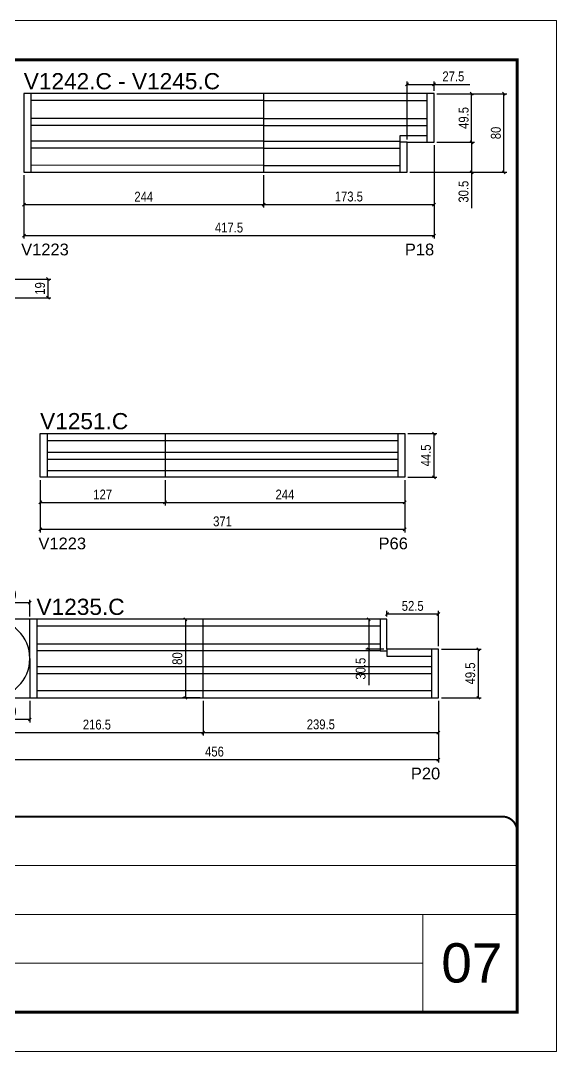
# Model space of a CAD drawing. Extents: x 1959 to 8212, y 239 to 4735.
# Drawn here: x 6082 to 6627, y 2537 to 3587 of the extents above; entities that cross this region are included whole.
import ezdxf

# ---------------------------------------------------------------- set-up
doc = ezdxf.new("R2010")
doc.units = 0
doc.linetypes.add('CONTINUO', pattern=[0])
doc.linetypes.add('DASHED', pattern=[0.75, 0.5, -0.25])
for name, color, linetype in [('5', 5, 'Continuous'), ('COTA', 241, 'Continuous'), ('NOMENCLATURA', 7, 'Continuous'), ('Painéis', 200, 'Continuous'), ('SARR_2.2x7', 40, 'Continuous')]:
    doc.layers.add(name, color=color, linetype=linetype)
for name, color, linetype, lineweight in [('CARIMBO', 255, 'Continuous', 9), ('Folhas', 255, 'Continuous', 9), ('SARRAFO DE PRESSAO', 251, 'DASHED', 9)]:
    doc.layers.add(name, color=color, linetype=linetype, lineweight=lineweight)
doc.styles.add('ARIAL', font='arial.ttf')
doc.styles.add('COTA TECNICA', font='techl___.ttf', dxfattribs={"height": 10})
doc.styles.get("Standard").update_dxf_attribs({"font": 'arial.ttf'})
doc.dimstyles.new('PAINEL', dxfattribs={"dimtxt": 10, "dimasz": 3, "dimexe": 3, "dimexo": 3, "dimgap": 3, "dimtad": 1, "dimdec": 1, "dimzin": 12, "dimdsep": 46, "dimtxsty": 'COTA TECNICA', "dimblk1": 'OBLIQUE', "dimblk2": 'OBLIQUE', "dimsah": 1, "dimcen": 0.9, "dimclrd": 4, "dimclre": 4, "dimclrt": 240, "dimadec": 1, "dimazin": 3, "dimtfac": 1, "dimtdec": 1, "dimtmove": 0, "dimatfit": 3, "dimfxl": 1, "dimtolj": 1, "dimtzin": 12, "dimarcsym": 0})

# ---------------------------------------------------------------- blocks, each defined once
blk = doc.blocks.new('9999999999')
at = {"color": 30, "linetype": 'CONTINUO'}
for p, q in [((98564.6, 34379.6), (99584, 34379.6)), ((98564.6, 34329.8), (99488, 34329.8)), ((99584, 34329.8), (99488, 34329.8)), ((99488, 34329.8), (99488, 34230.2)), ((98564.6, 34280), (99488, 34280))]:
    blk.add_line(p, q, dxfattribs=at)
at = {"color": 30, "linetype": 'CONTINUO', "const_width": 2}
blk.add_lwpolyline([(99584, 34230.2), (99584, 34414.4, 0.414214), (99569, 34429.4), (98229, 34429.4, 0.414214), (98214, 34414.4), (98214, 34245.2, 0.414214), (98229, 34230.2), (99584, 34230.2)], format="xyb", dxfattribs=at)
at = {"layer": 'Folhas'}
blk.add_lwpolyline([(98139, 34190.2), (99624, 34190.2), (99624, 35240.2), (98139, 35240.2)], close=True, dxfattribs=at)
at = {"layer": 'Folhas', "color": 30, "const_width": 3}
blk.add_lwpolyline([(98214, 34230.2), (99584, 34230.2), (99584, 35200.2), (98214, 35200.2)], close=True, dxfattribs=at)
blk = doc.blocks.new('_Oblique')
at = {"color": 0, "linetype": 'ByBlock', "lineweight": -2}
blk.add_line((-0.5, -0.5), (0.5, 0.5), dxfattribs=at)
blk = doc.blocks.new('*D386')
at = {"layer": 'COTA', "color": 4, "lineweight": -2, "transparency": 16777216}
for p, q in [((6074.2, 3323.3), (6112.7, 3323.3)), ((6109.7, 3323.3), (6109.7, 3304.3)), ((6074.2, 3304.3), (6112.7, 3304.3))]:
    blk.add_line(p, q, dxfattribs=at)
at = {"layer": 'Defpoints', "color": 0, "transparency": 16777216}
for p in [(6071.2, 3323.3), (6071.2, 3304.3), (6109.7, 3304.3)]:
    blk.add_point(p, dxfattribs=at)
at = {"layer": 'COTA', "color": 4, "lineweight": -2, "transparency": 16777216, "xscale": 3, "yscale": 3, "zscale": 3}
for p, rotation in [((6109.7, 3323.3), 90), ((6109.7, 3304.3), 270)]:
    blk.add_blockref('_Oblique', p, dxfattribs=dict(at, rotation=rotation))
at = {"layer": 'COTA', "color": 240, "transparency": 16777216, "insert": (6101.6, 3313.8), "char_height": 10, "attachment_point": 5, "rotation": 90, "style": 'COTA TECNICA'}
blk.add_mtext('\\A1;19', dxfattribs=at)
blk = doc.blocks.new('*D464')
at = {"layer": 'COTA', "color": 4, "lineweight": -2, "transparency": 16777216}
for p, q in [((6051.2, 2893.8), (6051.2, 2830.9)), ((6507.2, 2893.8), (6507.2, 2830.9)), ((6051.2, 2833.9), (6507.2, 2833.9))]:
    blk.add_line(p, q, dxfattribs=at)
at = {"layer": 'Defpoints', "color": 0, "transparency": 16777216}
for p in [(6051.2, 2896.8), (6507.2, 2896.8), (6507.2, 2833.9)]:
    blk.add_point(p, dxfattribs=at)
at = {"layer": 'COTA', "color": 4, "lineweight": -2, "transparency": 16777216, "xscale": 3, "yscale": 3, "zscale": 3, "rotation": 180}
blk.add_blockref('_Oblique', (6051.2, 2833.9), dxfattribs=at)
at = {"layer": 'COTA', "color": 4, "lineweight": -2, "transparency": 16777216, "xscale": 3, "yscale": 3, "zscale": 3}
blk.add_blockref('_Oblique', (6507.2, 2833.9), dxfattribs=at)
at = {"layer": 'COTA', "color": 240, "transparency": 16777216, "insert": (6279.2, 2842), "char_height": 10, "attachment_point": 5, "style": 'COTA TECNICA'}
blk.add_mtext('\\A1;456', dxfattribs=at)
blk = doc.blocks.new('*D467')
at = {"layer": 'COTA', "color": 4, "lineweight": -2, "transparency": 16777216}
for p, q in [((6051.2, 2979.8), (6051.2, 2996.7)), ((6091.2, 2993.7), (6051.2, 2993.7)), ((6091.2, 2979.8), (6091.2, 2996.7))]:
    blk.add_line(p, q, dxfattribs=at)
at = {"layer": 'Defpoints', "color": 0, "transparency": 16777216}
for p in [(6051.2, 2993.7), (6051.2, 2976.8), (6091.2, 2976.8)]:
    blk.add_point(p, dxfattribs=at)
at = {"layer": 'COTA', "color": 4, "lineweight": -2, "transparency": 16777216, "xscale": 3, "yscale": 3, "zscale": 3, "rotation": 180}
blk.add_blockref('_Oblique', (6051.2, 2993.7), dxfattribs=at)
at = {"layer": 'COTA', "color": 4, "lineweight": -2, "transparency": 16777216, "xscale": 3, "yscale": 3, "zscale": 3}
blk.add_blockref('_Oblique', (6091.2, 2993.7), dxfattribs=at)
at = {"layer": 'COTA', "color": 240, "transparency": 16777216, "insert": (6071.2, 3001.8), "char_height": 10, "attachment_point": 5, "style": 'COTA TECNICA'}
blk.add_mtext('\\A1;40', dxfattribs=at)
blk = doc.blocks.new('*D468')
at = {"layer": 'COTA', "color": 4, "lineweight": -2, "transparency": 16777216}
for p, q in [((6051.2, 2893.8), (6051.2, 2871.7)), ((6091.2, 2893.8), (6091.2, 2871.7)), ((6091.2, 2874.7), (6051.2, 2874.7))]:
    blk.add_line(p, q, dxfattribs=at)
at = {"layer": 'Defpoints', "color": 0, "transparency": 16777216}
for p in [(6051.2, 2896.8), (6091.2, 2896.8), (6051.2, 2874.7)]:
    blk.add_point(p, dxfattribs=at)
at = {"layer": 'COTA', "color": 4, "lineweight": -2, "transparency": 16777216, "xscale": 3, "yscale": 3, "zscale": 3, "rotation": 180}
blk.add_blockref('_Oblique', (6051.2, 2874.7), dxfattribs=at)
at = {"layer": 'COTA', "color": 4, "lineweight": -2, "transparency": 16777216, "xscale": 3, "yscale": 3, "zscale": 3}
blk.add_blockref('_Oblique', (6091.2, 2874.7), dxfattribs=at)
at = {"layer": 'COTA', "color": 240, "transparency": 16777216, "insert": (6071.2, 2882.8), "char_height": 10, "attachment_point": 5, "style": 'COTA TECNICA'}
blk.add_mtext('\\A1;40', dxfattribs=at)
blk = doc.blocks.new('*D470')
at = {"layer": 'COTA', "color": 4, "lineweight": -2, "transparency": 16777216}
for p, q in [((6051.2, 2893.8), (6051.2, 2858.4)), ((6267.7, 2893.8), (6267.7, 2858.4)), ((6051.2, 2861.4), (6267.7, 2861.4))]:
    blk.add_line(p, q, dxfattribs=at)
at = {"layer": 'Defpoints', "color": 0, "transparency": 16777216}
for p in [(6051.2, 2896.8), (6267.7, 2896.8), (6267.7, 2861.4)]:
    blk.add_point(p, dxfattribs=at)
at = {"layer": 'COTA', "color": 4, "lineweight": -2, "transparency": 16777216, "xscale": 3, "yscale": 3, "zscale": 3, "rotation": 180}
blk.add_blockref('_Oblique', (6051.2, 2861.4), dxfattribs=at)
at = {"layer": 'COTA', "color": 4, "lineweight": -2, "transparency": 16777216, "xscale": 3, "yscale": 3, "zscale": 3}
blk.add_blockref('_Oblique', (6267.7, 2861.4), dxfattribs=at)
at = {"layer": 'COTA', "color": 240, "transparency": 16777216, "insert": (6159.5, 2869.5), "char_height": 10, "attachment_point": 5, "style": 'COTA TECNICA'}
blk.add_mtext('\\A1;216.5', dxfattribs=at)
blk = doc.blocks.new('*D463')
at = {"layer": 'COTA', "color": 4, "lineweight": -2, "transparency": 16777216}
for p, q in [((6510.2, 2946.3), (6550.7, 2946.3)), ((6547.7, 2946.3), (6547.7, 2896.8)), ((6510.2, 2896.8), (6550.7, 2896.8))]:
    blk.add_line(p, q, dxfattribs=at)
at = {"layer": 'Defpoints', "color": 0, "transparency": 16777216}
for p in [(6507.2, 2946.3), (6507.2, 2896.8), (6547.7, 2896.8)]:
    blk.add_point(p, dxfattribs=at)
at = {"layer": 'COTA', "color": 4, "lineweight": -2, "transparency": 16777216, "xscale": 3, "yscale": 3, "zscale": 3}
for p, rotation in [((6547.7, 2946.3), 90), ((6547.7, 2896.8), 270)]:
    blk.add_blockref('_Oblique', p, dxfattribs=dict(at, rotation=rotation))
at = {"layer": 'COTA', "color": 240, "transparency": 16777216, "insert": (6539.6, 2921.6), "char_height": 10, "attachment_point": 5, "rotation": 90, "style": 'COTA TECNICA'}
blk.add_mtext('\\A1;49.5', dxfattribs=at)
blk = doc.blocks.new('*D471')
at = {"layer": 'COTA', "color": 4, "lineweight": -2, "transparency": 16777216}
for p, q in [((6267.7, 2893.8), (6267.7, 2858.4)), ((6507.2, 2893.8), (6507.2, 2858.4)), ((6267.7, 2861.4), (6507.2, 2861.4))]:
    blk.add_line(p, q, dxfattribs=at)
at = {"layer": 'Defpoints', "color": 0, "transparency": 16777216}
for p in [(6267.7, 2896.8), (6507.2, 2896.8), (6507.2, 2861.4)]:
    blk.add_point(p, dxfattribs=at)
at = {"layer": 'COTA', "color": 4, "lineweight": -2, "transparency": 16777216, "xscale": 3, "yscale": 3, "zscale": 3, "rotation": 180}
blk.add_blockref('_Oblique', (6267.7, 2861.4), dxfattribs=at)
at = {"layer": 'COTA', "color": 4, "lineweight": -2, "transparency": 16777216, "xscale": 3, "yscale": 3, "zscale": 3}
blk.add_blockref('_Oblique', (6507.2, 2861.4), dxfattribs=at)
at = {"layer": 'COTA', "color": 240, "transparency": 16777216, "insert": (6387.5, 2869.7), "char_height": 10, "attachment_point": 5, "style": 'COTA TECNICA'}
blk.add_mtext('\\A1;239.5', dxfattribs=at)
blk = doc.blocks.new('*D472')
at = {"layer": 'COTA', "color": 4, "lineweight": -2, "transparency": 16777216}
for p, q in [((6451.7, 2976.8), (6433.2, 2976.8)), ((6436.2, 2976.8), (6436.2, 2946.3)), ((6451.7, 2946.3), (6433.2, 2946.3)), ((6436.2, 2946.3), (6436.2, 2909.7))]:
    blk.add_line(p, q, dxfattribs=at)
at = {"layer": 'Defpoints', "color": 0, "transparency": 16777216}
for p in [(6454.7, 2976.8), (6436.2, 2946.3), (6454.7, 2946.3)]:
    blk.add_point(p, dxfattribs=at)
at = {"layer": 'COTA', "color": 4, "lineweight": -2, "transparency": 16777216, "xscale": 3, "yscale": 3, "zscale": 3}
for p, rotation in [((6436.2, 2976.8), 90), ((6436.2, 2946.3), 270)]:
    blk.add_blockref('_Oblique', p, dxfattribs=dict(at, rotation=rotation))
at = {"layer": 'COTA', "color": 240, "transparency": 16777216, "insert": (6428, 2926.5), "char_height": 10, "attachment_point": 5, "rotation": 90, "style": 'COTA TECNICA'}
blk.add_mtext('\\A1;30.5', dxfattribs=at)
blk = doc.blocks.new('*D473')
at = {"layer": 'COTA', "color": 4, "lineweight": -2, "transparency": 16777216}
for p, q in [((6454.7, 2979.8), (6454.7, 2985.3)), ((6454.7, 2982.3), (6507.2, 2982.3)), ((6507.2, 2949.3), (6507.2, 2985.3))]:
    blk.add_line(p, q, dxfattribs=at)
at = {"layer": 'Defpoints', "color": 0, "transparency": 16777216}
for p in [(6507.2, 2982.3), (6454.7, 2976.8), (6507.2, 2946.3)]:
    blk.add_point(p, dxfattribs=at)
at = {"layer": 'COTA', "color": 4, "lineweight": -2, "transparency": 16777216, "xscale": 3, "yscale": 3, "zscale": 3, "rotation": 180}
blk.add_blockref('_Oblique', (6454.7, 2982.3), dxfattribs=at)
at = {"layer": 'COTA', "color": 4, "lineweight": -2, "transparency": 16777216, "xscale": 3, "yscale": 3, "zscale": 3}
blk.add_blockref('_Oblique', (6507.2, 2982.3), dxfattribs=at)
at = {"layer": 'COTA', "color": 240, "transparency": 16777216, "insert": (6481, 2990.4), "char_height": 10, "attachment_point": 5, "style": 'COTA TECNICA'}
blk.add_mtext('\\A1;52.5', dxfattribs=at)
blk = doc.blocks.new('*D474')
at = {"layer": 'COTA', "color": 4, "lineweight": -2, "transparency": 16777216}
for p, q in [((6264.7, 2976.8), (6246.6, 2976.8)), ((6249.6, 2976.8), (6249.6, 2896.8)), ((6264.7, 2896.8), (6246.6, 2896.8))]:
    blk.add_line(p, q, dxfattribs=at)
at = {"layer": 'Defpoints', "color": 0, "transparency": 16777216}
for p in [(6267.7, 2976.8), (6249.6, 2896.8), (6267.7, 2896.8)]:
    blk.add_point(p, dxfattribs=at)
at = {"layer": 'COTA', "color": 4, "lineweight": -2, "transparency": 16777216, "xscale": 3, "yscale": 3, "zscale": 3}
for p, rotation in [((6249.6, 2976.8), 90), ((6249.6, 2896.8), 270)]:
    blk.add_blockref('_Oblique', p, dxfattribs=dict(at, rotation=rotation))
at = {"layer": 'COTA', "color": 240, "transparency": 16777216, "insert": (6241.4, 2936.8), "char_height": 10, "attachment_point": 5, "rotation": 90, "style": 'COTA TECNICA'}
blk.add_mtext('\\A1;80', dxfattribs=at)
blk = doc.blocks.new('*D475')
at = {"layer": 'COTA', "color": 4, "lineweight": -2, "transparency": 16777216}
for p, q in [((6085.2, 3429.2), (6085.2, 3396.2)), ((6329.2, 3429.2), (6329.2, 3396.2)), ((6085.2, 3399.2), (6329.2, 3399.2))]:
    blk.add_line(p, q, dxfattribs=at)
at = {"layer": 'Defpoints', "color": 0, "transparency": 16777216}
for p in [(6085.2, 3432.2), (6329.2, 3432.2), (6329.2, 3399.2)]:
    blk.add_point(p, dxfattribs=at)
at = {"layer": 'COTA', "color": 4, "lineweight": -2, "transparency": 16777216, "xscale": 3, "yscale": 3, "zscale": 3, "rotation": 180}
blk.add_blockref('_Oblique', (6085.2, 3399.2), dxfattribs=at)
at = {"layer": 'COTA', "color": 4, "lineweight": -2, "transparency": 16777216, "xscale": 3, "yscale": 3, "zscale": 3}
blk.add_blockref('_Oblique', (6329.2, 3399.2), dxfattribs=at)
at = {"layer": 'COTA', "color": 240, "transparency": 16777216, "insert": (6207.2, 3407.3), "char_height": 10, "attachment_point": 5, "style": 'COTA TECNICA'}
blk.add_mtext('\\A1;244', dxfattribs=at)
blk = doc.blocks.new('*D476')
at = {"layer": 'COTA', "color": 4, "lineweight": -2, "transparency": 16777216}
for p, q in [((6502.7, 3459.7), (6502.7, 3396.2)), ((6329.2, 3429.2), (6329.2, 3396.2)), ((6329.2, 3399.2), (6502.7, 3399.2))]:
    blk.add_line(p, q, dxfattribs=at)
at = {"layer": 'Defpoints', "color": 0, "transparency": 16777216}
for p in [(6502.7, 3462.7), (6329.2, 3432.2), (6502.7, 3399.2)]:
    blk.add_point(p, dxfattribs=at)
at = {"layer": 'COTA', "color": 4, "lineweight": -2, "transparency": 16777216, "xscale": 3, "yscale": 3, "zscale": 3, "rotation": 180}
blk.add_blockref('_Oblique', (6329.2, 3399.2), dxfattribs=at)
at = {"layer": 'COTA', "color": 4, "lineweight": -2, "transparency": 16777216, "xscale": 3, "yscale": 3, "zscale": 3}
blk.add_blockref('_Oblique', (6502.7, 3399.2), dxfattribs=at)
at = {"layer": 'COTA', "color": 240, "transparency": 16777216, "insert": (6416, 3407.4), "char_height": 10, "attachment_point": 5, "style": 'COTA TECNICA'}
blk.add_mtext('\\A1;173.5', dxfattribs=at)
blk = doc.blocks.new('*D477')
at = {"layer": 'COTA', "color": 4, "lineweight": -2, "transparency": 16777216}
for p, q in [((6502.7, 3459.7), (6502.7, 3364.7)), ((6085.2, 3429.2), (6085.2, 3364.7)), ((6085.2, 3367.7), (6502.7, 3367.7))]:
    blk.add_line(p, q, dxfattribs=at)
at = {"layer": 'Defpoints', "color": 0, "transparency": 16777216}
for p in [(6502.7, 3462.7), (6085.2, 3432.2), (6502.7, 3367.7)]:
    blk.add_point(p, dxfattribs=at)
at = {"layer": 'COTA', "color": 4, "lineweight": -2, "transparency": 16777216, "xscale": 3, "yscale": 3, "zscale": 3, "rotation": 180}
blk.add_blockref('_Oblique', (6085.2, 3367.7), dxfattribs=at)
at = {"layer": 'COTA', "color": 4, "lineweight": -2, "transparency": 16777216, "xscale": 3, "yscale": 3, "zscale": 3}
blk.add_blockref('_Oblique', (6502.7, 3367.7), dxfattribs=at)
at = {"layer": 'COTA', "color": 240, "transparency": 16777216, "insert": (6294, 3375.8), "char_height": 10, "attachment_point": 5, "style": 'COTA TECNICA'}
blk.add_mtext('\\A1;417.5', dxfattribs=at)
blk = doc.blocks.new('*D478')
at = {"layer": 'COTA', "color": 4, "lineweight": -2, "transparency": 16777216}
for p, q in [((6505.7, 3462.7), (6544, 3462.7)), ((6541, 3462.7), (6541, 3432.2)), ((6478.2, 3432.2), (6544, 3432.2)), ((6541, 3432.2), (6541, 3395.7))]:
    blk.add_line(p, q, dxfattribs=at)
at = {"layer": 'Defpoints', "color": 0, "transparency": 16777216}
for p in [(6502.7, 3462.7), (6475.2, 3432.2), (6541, 3432.2)]:
    blk.add_point(p, dxfattribs=at)
at = {"layer": 'COTA', "color": 4, "lineweight": -2, "transparency": 16777216, "xscale": 3, "yscale": 3, "zscale": 3}
for p, rotation in [((6541, 3462.7), 90), ((6541, 3432.2), 270)]:
    blk.add_blockref('_Oblique', p, dxfattribs=dict(at, rotation=rotation))
at = {"layer": 'COTA', "color": 240, "transparency": 16777216, "insert": (6532.8, 3412.4), "char_height": 10, "attachment_point": 5, "rotation": 90, "style": 'COTA TECNICA'}
blk.add_mtext('\\A1;30.5', dxfattribs=at)
blk = doc.blocks.new('*D479')
at = {"layer": 'COTA', "color": 4, "lineweight": -2, "transparency": 16777216}
for p, q in [((6505.7, 3512.2), (6544, 3512.2)), ((6541, 3462.7), (6541, 3512.2)), ((6505.7, 3462.7), (6544, 3462.7))]:
    blk.add_line(p, q, dxfattribs=at)
at = {"layer": 'Defpoints', "color": 0, "transparency": 16777216}
for p in [(6502.7, 3512.2), (6541, 3512.2), (6502.7, 3462.7)]:
    blk.add_point(p, dxfattribs=at)
at = {"layer": 'COTA', "color": 4, "lineweight": -2, "transparency": 16777216, "xscale": 3, "yscale": 3, "zscale": 3}
for p, rotation in [((6541, 3512.2), 90), ((6541, 3462.7), 270)]:
    blk.add_blockref('_Oblique', p, dxfattribs=dict(at, rotation=rotation))
at = {"layer": 'COTA', "color": 240, "transparency": 16777216, "insert": (6532.9, 3487.5), "char_height": 10, "attachment_point": 5, "rotation": 90, "style": 'COTA TECNICA'}
blk.add_mtext('\\A1;49.5', dxfattribs=at)
blk = doc.blocks.new('*D480')
at = {"layer": 'COTA', "color": 4, "lineweight": -2, "transparency": 16777216}
for p, q in [((6505.7, 3512.2), (6576.8, 3512.2)), ((6573.8, 3432.2), (6573.8, 3512.2)), ((6478.2, 3432.2), (6576.8, 3432.2))]:
    blk.add_line(p, q, dxfattribs=at)
at = {"layer": 'Defpoints', "color": 0, "transparency": 16777216}
for p in [(6502.7, 3512.2), (6573.8, 3512.2), (6475.2, 3432.2)]:
    blk.add_point(p, dxfattribs=at)
at = {"layer": 'COTA', "color": 4, "lineweight": -2, "transparency": 16777216, "xscale": 3, "yscale": 3, "zscale": 3}
for p, rotation in [((6573.8, 3512.2), 90), ((6573.8, 3432.2), 270)]:
    blk.add_blockref('_Oblique', p, dxfattribs=dict(at, rotation=rotation))
at = {"layer": 'COTA', "color": 240, "transparency": 16777216, "insert": (6565.7, 3472.2), "char_height": 10, "attachment_point": 5, "rotation": 90, "style": 'COTA TECNICA'}
blk.add_mtext('\\A1;80', dxfattribs=at)
blk = doc.blocks.new('*D481')
at = {"layer": 'COTA', "color": 4, "lineweight": -2, "transparency": 16777216}
for p, q in [((6475.2, 3465.7), (6475.2, 3524.7)), ((6475.2, 3521.7), (6502.7, 3521.7)), ((6502.7, 3515.2), (6502.7, 3524.7)), ((6502.7, 3521.7), (6539, 3521.7))]:
    blk.add_line(p, q, dxfattribs=at)
at = {"layer": 'Defpoints', "color": 0, "transparency": 16777216}
for p in [(6502.7, 3521.7), (6502.7, 3512.2), (6475.2, 3462.7)]:
    blk.add_point(p, dxfattribs=at)
at = {"layer": 'COTA', "color": 4, "lineweight": -2, "transparency": 16777216, "xscale": 3, "yscale": 3, "zscale": 3, "rotation": 180}
blk.add_blockref('_Oblique', (6475.2, 3521.7), dxfattribs=at)
at = {"layer": 'COTA', "color": 4, "lineweight": -2, "transparency": 16777216, "xscale": 3, "yscale": 3, "zscale": 3}
blk.add_blockref('_Oblique', (6502.7, 3521.7), dxfattribs=at)
at = {"layer": 'COTA', "color": 240, "transparency": 16777216, "insert": (6522.4, 3529.8), "char_height": 10, "attachment_point": 5, "style": 'COTA TECNICA'}
blk.add_mtext('\\A1;27.5', dxfattribs=at)
blk = doc.blocks.new('*D482')
at = {"layer": 'COTA', "color": 4, "lineweight": -2, "transparency": 16777216}
for p, q in [((6101.9, 3118.5), (6101.9, 3065.3)), ((6472.9, 3118.5), (6472.9, 3065.3)), ((6472.9, 3068.3), (6101.9, 3068.3))]:
    blk.add_line(p, q, dxfattribs=at)
at = {"layer": 'Defpoints', "color": 0, "transparency": 16777216}
for p in [(6101.9, 3121.5), (6472.9, 3121.5), (6101.9, 3068.3)]:
    blk.add_point(p, dxfattribs=at)
at = {"layer": 'COTA', "color": 4, "lineweight": -2, "transparency": 16777216, "xscale": 3, "yscale": 3, "zscale": 3, "rotation": 180}
blk.add_blockref('_Oblique', (6101.9, 3068.3), dxfattribs=at)
at = {"layer": 'COTA', "color": 4, "lineweight": -2, "transparency": 16777216, "xscale": 3, "yscale": 3, "zscale": 3}
blk.add_blockref('_Oblique', (6472.9, 3068.3), dxfattribs=at)
at = {"layer": 'COTA', "color": 240, "transparency": 16777216, "insert": (6287.4, 3076.5), "char_height": 10, "attachment_point": 5, "style": 'COTA TECNICA'}
blk.add_mtext('\\A1;371', dxfattribs=at)
blk = doc.blocks.new('*D483')
at = {"layer": 'COTA', "color": 4, "lineweight": -2, "transparency": 16777216}
for p, q in [((6475.9, 3166), (6505.6, 3166)), ((6502.6, 3166), (6502.6, 3121.5)), ((6475.9, 3121.5), (6505.6, 3121.5))]:
    blk.add_line(p, q, dxfattribs=at)
at = {"layer": 'Defpoints', "color": 0, "transparency": 16777216}
for p in [(6472.9, 3166), (6472.9, 3121.5), (6502.6, 3121.5)]:
    blk.add_point(p, dxfattribs=at)
at = {"layer": 'COTA', "color": 4, "lineweight": -2, "transparency": 16777216, "xscale": 3, "yscale": 3, "zscale": 3}
for p, rotation in [((6502.6, 3166), 90), ((6502.6, 3121.5), 270)]:
    blk.add_blockref('_Oblique', p, dxfattribs=dict(at, rotation=rotation))
at = {"layer": 'COTA', "color": 240, "transparency": 16777216, "insert": (6494.5, 3143.7), "char_height": 10, "attachment_point": 5, "rotation": 90, "style": 'COTA TECNICA'}
blk.add_mtext('\\A1;44.5', dxfattribs=at)
blk = doc.blocks.new('*D484')
at = {"layer": 'COTA', "color": 4, "lineweight": -2, "transparency": 16777216}
for p, q in [((6101.9, 3118.5), (6101.9, 3092.8)), ((6228.9, 3118.5), (6228.9, 3092.8)), ((6101.9, 3095.8), (6228.9, 3095.8))]:
    blk.add_line(p, q, dxfattribs=at)
at = {"layer": 'Defpoints', "color": 0, "transparency": 16777216}
for p in [(6101.9, 3121.5), (6228.9, 3121.5), (6228.9, 3095.8)]:
    blk.add_point(p, dxfattribs=at)
at = {"layer": 'COTA', "color": 4, "lineweight": -2, "transparency": 16777216, "xscale": 3, "yscale": 3, "zscale": 3, "rotation": 180}
blk.add_blockref('_Oblique', (6101.9, 3095.8), dxfattribs=at)
at = {"layer": 'COTA', "color": 4, "lineweight": -2, "transparency": 16777216, "xscale": 3, "yscale": 3, "zscale": 3}
blk.add_blockref('_Oblique', (6228.9, 3095.8), dxfattribs=at)
at = {"layer": 'COTA', "color": 240, "transparency": 16777216, "insert": (6165.4, 3103.9), "char_height": 10, "attachment_point": 5, "style": 'COTA TECNICA'}
blk.add_mtext('\\A1;127', dxfattribs=at)
blk = doc.blocks.new('*D485')
at = {"layer": 'COTA', "color": 4, "lineweight": -2, "transparency": 16777216}
for p, q in [((6228.9, 3118.5), (6228.9, 3092.8)), ((6472.9, 3118.5), (6472.9, 3092.8)), ((6228.9, 3095.8), (6472.9, 3095.8))]:
    blk.add_line(p, q, dxfattribs=at)
at = {"layer": 'Defpoints', "color": 0, "transparency": 16777216}
for p in [(6228.9, 3121.5), (6472.9, 3121.5), (6472.9, 3095.8)]:
    blk.add_point(p, dxfattribs=at)
at = {"layer": 'COTA', "color": 4, "lineweight": -2, "transparency": 16777216, "xscale": 3, "yscale": 3, "zscale": 3, "rotation": 180}
blk.add_blockref('_Oblique', (6228.9, 3095.8), dxfattribs=at)
at = {"layer": 'COTA', "color": 4, "lineweight": -2, "transparency": 16777216, "xscale": 3, "yscale": 3, "zscale": 3}
blk.add_blockref('_Oblique', (6472.9, 3095.8), dxfattribs=at)
at = {"layer": 'COTA', "color": 240, "transparency": 16777216, "insert": (6350.9, 3103.9), "char_height": 10, "attachment_point": 5, "style": 'COTA TECNICA'}
blk.add_mtext('\\A1;244', dxfattribs=at)

msp = doc.modelspace()

# ---------------------------------------------------------------- linework, layer by layer
at = {"layer": 'COTA'}
for p, q in [((6468.25, 3462.74), (6468.25, 3469.74)), ((6475.25, 3462.74), (6468.25, 3462.74)), ((6447.72, 2944.54), (6454.72, 2944.54)), ((6454.72, 2946.33), (6454.72, 2939.33))]:
    msp.add_line(p, q, dxfattribs=at)
at = {"layer": 'Painéis'}
for p, q in [((6502.75, 3512.24), (6085.25, 3512.24)), ((6085.25, 3512.24), (6085.25, 3432.24)), ((6329.25, 3512.24), (6329.25, 3432.24)), ((6502.75, 3462.74), (6502.75, 3512.24)), ((6475.25, 3432.24), (6475.25, 3462.74)), ((6475.25, 3462.74), (6502.75, 3462.74)), ((6085.25, 3432.24), (6475.25, 3432.24)), ((6101.87, 3121.46), (6101.87, 3165.96)), ((6101.87, 3165.96), (6472.87, 3165.96)), ((6228.87, 3165.96), (6228.87, 3121.46)), ((6472.87, 3165.96), (6472.87, 3121.46)), ((6472.87, 3121.46), (6101.87, 3121.46)), ((6454.72, 2976.83), (6051.22, 2976.83)), ((6454.72, 2946.33), (6454.72, 2976.83)), ((6051.22, 2896.83), (6507.22, 2896.83))]:
    msp.add_line(p, q, dxfattribs=at)
at = {"layer": 'Painéis', "linetype": 'ByBlock'}
for p, q in [((6267.72, 2896.83), (6267.72, 2976.83)), ((6507.22, 2946.33), (6454.72, 2946.33)), ((6507.22, 2896.83), (6507.22, 2946.33))]:
    msp.add_line(p, q, dxfattribs=at)
at = {"layer": 'Painéis'}
msp.add_arc((6051.22, 2936.83), 40, 270, 90, dxfattribs=at)
at = {"layer": 'SARR_2.2x7', "linetype": 'Continuous'}
for p, q in [((6092.25, 3512.24), (6092.25, 3432.24)), ((6495.75, 3462.74), (6495.75, 3512.24)), ((6329.25, 3505.24), (6092.25, 3505.24)), ((6329.25, 3505.24), (6495.75, 3505.24)), ((6329.25, 3486.9), (6092.25, 3486.95)), ((6329.25, 3486.9), (6495.75, 3486.93)), ((6329.25, 3479.9), (6092.25, 3479.95)), ((6329.25, 3479.9), (6495.75, 3479.93)), ((6468.25, 3469.74), (6495.75, 3469.74)), ((6329.25, 3463.69), (6092.25, 3463.73)), ((6329.25, 3456.69), (6092.25, 3456.73)), ((6329.25, 3463.69), (6468.25, 3463.71)), ((6329.25, 3456.69), (6468.25, 3456.71)), ((6468.25, 3432.24), (6468.25, 3462.74)), ((6329.25, 3439.19), (6092.25, 3439.24)), ((6329.25, 3439.19), (6468.25, 3439.22)), ((6108.87, 3165.96), (6108.87, 3121.46)), ((6465.87, 3165.96), (6465.87, 3121.46)), ((6108.87, 3158.96), (6228.87, 3158.96)), ((6228.87, 3158.96), (6465.87, 3158.96)), ((6108.87, 3146.94), (6228.87, 3146.94)), ((6108.87, 3139.94), (6228.87, 3139.94)), ((6228.87, 3146.94), (6465.87, 3146.94)), ((6228.87, 3139.94), (6465.87, 3139.94)), ((6108.87, 3128.46), (6228.87, 3128.46)), ((6228.87, 3128.46), (6465.87, 3128.46)), ((6091.22, 2936.83), (6091.22, 2976.83)), ((6098.22, 2976.83), (6098.22, 2896.83)), ((6447.72, 2976.83), (6447.72, 2944.54)), ((6447.72, 2969.83), (6098.22, 2969.83)), ((6447.72, 2951.54), (6098.22, 2951.54)), ((6447.72, 2944.54), (6098.22, 2944.54)), ((6500.22, 2946.33), (6500.22, 2896.83)), ((6091.22, 2936.83), (6091.22, 2896.83)), ((6454.72, 2939.33), (6500.22, 2939.33)), ((6500.22, 2928.33), (6098.22, 2928.33)), ((6500.22, 2921.33), (6098.22, 2921.33)), ((6500.22, 2903.83), (6098.22, 2903.83))]:
    msp.add_line(p, q, dxfattribs=at)

# ---------------------------------------------------------------- block references
at = {"layer": 'SARRAFO DE PRESSAO', "color": 6, "linetype": 'ByBlock'}
msp.add_blockref('9999999999', (-92996.71, -31653.56), dxfattribs=at)

# ---------------------------------------------------------------- texts
at = {"layer": '5', "linetype": 'Continuous'}
for s, p in [('V1223', (6082.42, 3347.51)), ('P18', (6473.04, 3347.51)), ('V1223', (6100, 3048.07)), ('P66', (6446.25, 3048.07)), ('P20', (6479.16, 2813.71))]:
    msp.add_text(s, height=12, rotation=359.99996, dxfattribs=at).set_placement(p)
at = {"layer": 'CARIMBO', "style": 'ARIAL'}
msp.add_text('07', height=40, dxfattribs=at).set_placement((6510.13, 2606.79))
at = {"layer": 'NOMENCLATURA', "linetype": 'Continuous'}
for s, p in [('V1242.C - V1245.C', (6085.04, 3516.68)), ('V1251.C', (6101.67, 3170.39)), ('V1235.C', (6098.02, 2981.27))]:
    msp.add_text(s, height=16.5, dxfattribs=at).set_placement(p)

# ---------------------------------------------------------------- dimensions: what is measured, and where the dimension line sits
at = {"layer": 'COTA'}
for base, p1, p2, picture, middle in [((6502.75, 3521.72), (6475.25, 3462.74), (6502.75, 3512.24), '*D481', (6522.38, 3529.83)), ((6502.75, 3367.71), (6085.25, 3432.24), (6502.75, 3462.74), '*D477', (6294, 3375.82)), ((6329.25, 3399.23), (6085.25, 3432.24), (6329.25, 3432.24), '*D475', (6207.25, 3407.3)), ((6101.87, 3068.27), (6472.87, 3121.46), (6101.87, 3121.46), '*D482', (6287.37, 3076.49)), ((6228.87, 3095.79), (6101.87, 3121.46), (6228.87, 3121.46), '*D484', (6165.37, 3103.87)), ((6051.22, 2993.72), (6091.22, 2976.83), (6051.22, 2976.83), '*D467', (6071.22, 3001.83)), ((6507.22, 2982.32), (6454.72, 2976.83), (6507.22, 2946.33), '*D473', (6480.97, 2990.43)), ((6507.22, 2833.91), (6051.22, 2896.83), (6507.22, 2896.83), '*D464', (6279.22, 2842.02)), ((6051.22, 2874.71), (6091.22, 2896.83), (6051.22, 2896.83), '*D468', (6071.22, 2882.81)), ((6267.72, 2861.44), (6051.22, 2896.83), (6267.72, 2896.83), '*D470', (6159.47, 2869.55)), ((6507.22, 2861.44), (6267.72, 2896.83), (6507.22, 2896.83), '*D471', (6387.47, 2869.69))]:
    dim = msp.add_linear_dim(base=base, p1=p1, p2=p2, dimstyle='PAINEL', dxfattribs=at)
    dim.commit()
    dim.dimension.update_dxf_attribs({"geometry": picture, "text_midpoint": middle})
for base, p1, p2, picture, middle in [((6573.77, 3512.24), (6475.25, 3432.24), (6502.75, 3512.24), '*D480', (6565.65, 3472.24)), ((6541.02, 3512.24), (6502.75, 3462.74), (6502.75, 3512.24), '*D479', (6532.88, 3487.49)), ((6541.02, 3432.24), (6502.75, 3462.74), (6475.25, 3432.24), '*D478', (6532.8, 3412.44)), ((6109.68, 3304.26), (6071.19, 3323.26), (6071.19, 3304.26), '*D386', (6101.6, 3313.76)), ((6502.61, 3121.46), (6472.87, 3165.96), (6472.87, 3121.46), '*D483', (6494.5, 3143.71)), ((6249.57, 2896.83), (6267.72, 2976.83), (6267.72, 2896.83), '*D474', (6241.44, 2936.83)), ((6436.19, 2946.33), (6454.72, 2976.83), (6454.72, 2946.33), '*D472', (6427.97, 2926.54)), ((6547.74, 2896.83), (6507.22, 2946.33), (6507.22, 2896.83), '*D463', (6539.6, 2921.58))]:
    dim = msp.add_linear_dim(base=base, p1=p1, p2=p2, angle=90, dimstyle='PAINEL', dxfattribs=at)
    dim.commit()
    dim.dimension.update_dxf_attribs({"geometry": picture, "text_midpoint": middle})
for base, p1, p2, picture, middle in [((6502.75, 3399.23), (6329.25, 3432.24), (6502.75, 3462.74), '*D476', (6416, 3407.45)), ((6472.87, 3095.79), (6228.87, 3121.46), (6472.87, 3121.46), '*D485', (6350.87, 3103.87))]:
    dim = msp.add_linear_dim(base=base, p1=p1, p2=p2, dimstyle='PAINEL', override={"dimtmove": 1}, dxfattribs=at)
    dim.commit()
    dim.dimension.update_dxf_attribs({"geometry": picture, "text_midpoint": middle})

doc.saveas('drawing.dxf')
